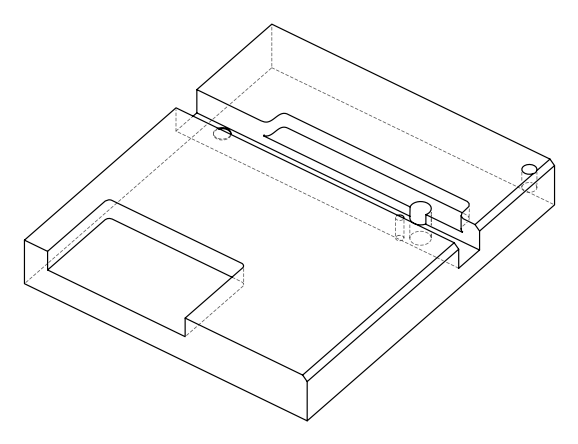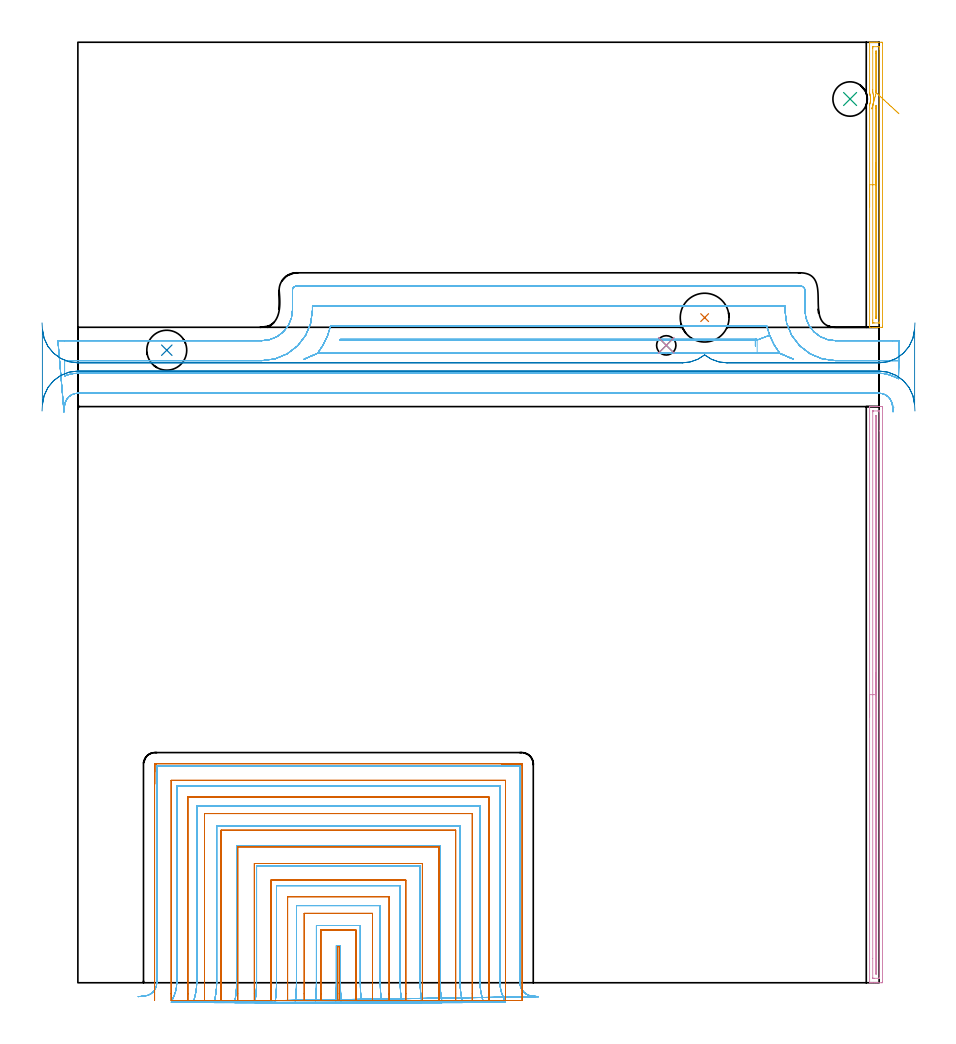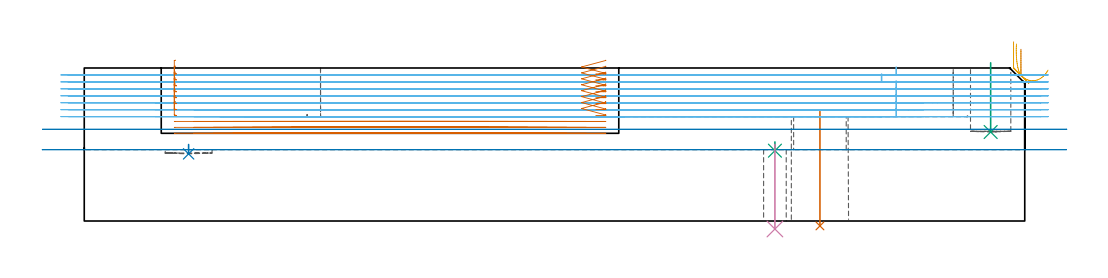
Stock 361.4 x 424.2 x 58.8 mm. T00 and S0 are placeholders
(PLAN: 10 operations, 8 tool changes, 131.2 min)
(1 INDEXABLE_INSERT_DRILL_THROUGH_HOLE_FROM_SOLID | STEP1HOLE_1 | NXT0302_015 | 0.18 min | 22322 mm3)
(2 INDEXABLE_INSERT_DRILL_BLIND_HOLE_FROM_SOLID | STEP1POCKET | NXT0302_007 | 0.02 min | 8328 mm3)
(3 INDEXABLE_INSERT_DRILL_BLIND_HOLE_FROM_SOLID_1 | STEP1POCKET_1 | NXT0302_002 | 0.11 min | 4597 mm3)
(4 AREA_MILL | FG_CHAMFER_SURFACE | UGT0205_001 | 6.38 min | 4432 mm3)
(5 AREA_MILL_1 | FG_CHAMFER_SURFACE_1 | UGT0205_001 | 3.32 min | 2225 mm3)
(6 MILL_OPEN_POCKET | POCKET_OPEN | NXT0201_011 | Follow Part, ap 3, ae 75% | 88.97 min | 682097 mm3)
(7 MILL_SLOT | SLOT_PARTIAL_RECTANGULAR | NXT0201_013 | Follow Part, ap 2.5, ae 75% | 28.53 min | 116870 mm3)
(8 MILL_RECTANGULAR_SLOT | SLOT_RECTANGULAR | UGT0201_004 | Follow Part, ap 8, ae 75% | 3.52 min | 159465 mm3)
(9 SPOT_DRILL | STEP1HOLE | NXT0321_9005460120000 | 0.03 min | 32 mm3)
(10 DRILL_THROUGH_HOLE_INTO_CENTER | STEP1HOLE | NXT0301_058 | 0.14 min | 1645 mm3)
(TOOL NXT0302_015 | Index. Insert Drill 22mm [880-D2200L25-03] | D22 PA176 FL66 Z2)
(TOOL NXT0302_007 | Index. Insert Drill 18mm [880-D1800L25-05] | D18 PA176 FL90 Z2)
(TOOL NXT0302_002 | Index. Insert Drill 15.5mm [880-D1550L20-05] | D15.5 PA176 FL78 Z2)
(TOOL UGT0205_001 | Chamfer Mill 20 x 3 x 45 deg. | D20 FL50 Z2)
(TOOL NXT0201_011 | ENDMILL 12mm [2P460-1200-NA 1630] | D12 FL38 Z6)
(TOOL NXT0201_013 | ENDMILL 10mm | D10 FL30 Z4)
(TOOL UGT0201_004 | End Mill 32 mm | D32 FL53 Z6)
(TOOL NXT0321_9005460120000 | NC Spot Drill, 142deg, 12mm, Carbide, Uncoated | D12 PA142 FL30 Z2)
(TOOL NXT0301_058 | Carbide Drill 8.7mm [860.1-0870-026A1-MM 2214] | D8.7 PA140 FL47 Z2)
(OP 1 INDEXABLE_INSERT_DRILL_THROUGH_HOLE_FROM_SOLID)
G17 G21 G94 G90
T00 M6
G54
G17 G0 G90 X282.7 Y300. S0 M3
G43 Z68.8 H1
G94 G81 G98 Z-1.884 F250. R42.1
G80
M5
M2
(OP 2 INDEXABLE_INSERT_DRILL_BLIND_HOLE_FROM_SOLID)
G17 G21 G94 G90
T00 M6
G54
G17 G0 G90 X40.1 Y285.3 S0 M3
G43 Z68.8 H1
G94 G81 G98 Z25.8 F250. R29.4
G80
M5
M2
(OP 3 INDEXABLE_INSERT_DRILL_BLIND_HOLE_FROM_SOLID_1)
G17 G21 G94 G90
T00 M6
G54
G17 G0 G90 X348.3 Y398.6 S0 M3
G43 Z68.8 H1
G94 G81 G98 Z34.2 F250. R60.8
G80
M5
M2
(OP 4 AREA_MILL)
G17 G21 G94 G90
T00 M6
G54
G17 G0 G90 X357.1 Y119.95 S1061 M3
G43 Z68.8 H0
G94 G1 Y119.988 Z67.928 F250.
Y120.102 Z67.063
Y120.291 Z66.212
Y120.553 Z65.38
Y120.887 Z64.574
Y121.29 Z63.8
Y121.758 Z63.064
Y122.29 Z62.372
Y122.879 Z61.729
Y123.522 Z61.139
Y124.214 Z60.608
Y124.95 Z60.14
Y125.724 Z59.737
Y126.53 Z59.403
Y127.362 Z59.141
Y128.213 Z58.952
Y129.078 Z58.838
Y129.95 Z58.8
Y259.746
X357.103 Y259.89 Z58.788
X357.159 Y259.898 Z58.732
X357.2 Y259.899 Z58.692
X357.3 Y259.9 Z58.599
X357.991 Z57.908
X358.529 Z57.37
X359.13 Z56.766
X359.43 Z56.466
X360. Z55.897
X360.3 Z55.597
X360.87 Z55.025
X361.455 Z54.44
X361.74 Z54.155
X362.325 Z53.571
X362.61 Y259.897 Z53.286
X362.893 Y259.89 Z53.003
X362.898 Y259.595 Z53.
X362.9 Y259.3
Y259.002
Y0.6
X362.898 Y0.305
X362.893 Y0.01 Z53.003
X362.61 Y0. Z53.286
X360.87 Z55.025
X360.3 Z55.597
X360. Z55.897
X359.43 Z56.466
X359.13 Z56.766
X358.529 Z57.37
X357.991 Z57.908
X357.39 Z58.509
X357.3 Z58.599
X357.2 Y0.001 Z58.692
X357.159 Y0.002 Z58.732
X357.102 Y0.01 Z58.788
X357.1 Y0.154 Z58.8
Y129.95
X358.514 Z57.386
X358.515 Y257.516 Z57.385
X358.516 Y257.831 Z57.384
X358.518 Y257.87 Z57.382
X358.52 Y257.883 Z57.38
X358.532 Y257.89 Z57.368
X358.631 Y257.895 Z57.269
X358.756 Y257.899 Z57.144
X360.87 Y257.9 Z55.03
X361.367 Y257.898 Z54.533
X361.459 Y257.893 Z54.441
X361.475 Y257.891 Z54.425
X361.479 Y257.86 Z54.421
X361.483 Y257.779 Z54.417
X361.485 Y257.516 Z54.415
X361.486 Y248.939 Z54.414
X361.485 Y2.384 Z54.415
X361.484 Y2.069 Z54.416
X361.482 Y2.03 Z54.418
X361.48 Y2.017 Z54.42
X361.468 Y2.01 Z54.432
X361.369 Y2.005 Z54.531
X361.244 Y2.001 Z54.656
X359.13 Y2. Z56.77
X358.633 Y2.002 Z57.267
X358.541 Y2.007 Z57.359
X358.525 Y2.009 Z57.375
X358.521 Y2.04 Z57.379
X358.517 Y2.121 Z57.383
X358.515 Y2.384 Z57.385
X358.514 Y10.949 Z57.386
Y129.95
X359.928 Z55.972
X359.929 Y255.732 Z55.971
Y255.804
X359.933 Y255.877 Z55.967
X359.936 Y255.891 Z55.964
X359.94 Y255.894 Z55.96
X359.959 Y255.897 Z55.941
X360. Y255.896 Z55.9
X360.053 Y255.89 Z55.847
X360.065 Y255.885 Z55.835
X360.068 Y255.853 Z55.832
X360.07 Y255.805 Z55.83
X360.071 Y255.732 Z55.829
X360.072 Y255.658 Z55.828
X360.071 Y4.168 Z55.829
Y4.096
X360.067 Y4.022 Z55.833
X360.065 Y4.009 Z55.835
X360.06 Y4.006 Z55.84
X360.041 Y4.003 Z55.859
X360. Y4.004 Z55.9
X359.947 Y4.01 Z55.953
X359.935 Y4.015 Z55.965
X359.932 Y4.047 Z55.968
X359.93 Y4.095 Z55.97
X359.929 Y4.168 Z55.971
X359.928 Y4.242 Z55.972
Y129.95
Y130.822 Z56.01
Y131.686 Z56.123
Y132.538 Z56.312
Y133.37 Z56.575
Y134.176 Z56.908
Y134.95 Z57.311
Y135.686 Z57.78
Y136.378 Z58.311
Y137.021 Z58.9
Y137.61 Z59.544
Y138.141 Z60.236
Y138.61 Z60.972
Y139.013 Z61.745
Y139.347 Z62.551
Y139.609 Z63.383
Y139.798 Z64.235
Y139.912 Z65.1
Y139.95 Z65.972
G0 Z68.8
M5
M2
(OP 5 AREA_MILL_1)
G17 G21 G94 G90
T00 M6
G54
G17 G0 G90 X357.101 Y349.948 S1061 M3
G43 Z68.8 H0
G94 G1 Y349.986 Z67.928 F250.
Y350.1 Z67.063
Y350.288 Z66.211
Y350.551 Z65.379
Y350.884 Z64.573
Y351.287 Z63.799
Y351.756 Z63.063
Y352.287 Z62.371
Y352.876 Z61.728
Y353.52 Z61.139
Y354.212 Z60.608
Y354.947 Z60.139
Y355.721 Z59.736
Y356.527 Z59.402
Y357.359 Z59.14
Y358.211 Z58.951
Y359.076 Z58.837
Y359.947 Z58.799
X357.102 Y395.939 Z58.798
X357.105 Y395.973 Z58.795
X357.109 Y396.006 Z58.79
X357.124 Y396.06 Z58.776
X357.202 Y396.35 Z58.695
X357.265 Y396.582 Z58.632
X357.333 Y396.832 Z58.564
X357.427 Y397.276 Z58.472
X357.433 Y397.326 Z58.464
X357.492 Y397.722 Z58.407
X357.53 Y398.167 Z58.368
X357.536 Y398.383 Z58.354
X357.548 Y398.612 Z58.348
X357.537 Y398.804 Z58.351
X357.535 Y398.864 Z58.356
X357.531 Y398.968 Z58.363
X357.526 Y399.057 Z58.366
X357.52 Y399.115 Z58.37
X357.487 Y399.502 Z58.407
X357.479 Y399.554 Z58.415
X357.452 Y399.746 Z58.445
X357.421 Y399.948 Z58.475
X357.385 Y400.124 Z58.513
X357.347 Y400.3 Z58.549
X357.327 Y400.392 Z58.568
X357.312 Y400.445 Z58.581
X357.2 Y400.876 Z58.7
X357.164 Y401.008 Z58.735
X357.14 Y401.083 Z58.759
X357.106 Y401.212 Z58.791
X357.1 Y401.336 Z58.8
Y424.059
X357.103 Y424.19 Z58.788
X357.19 Y424.198 Z58.702
X357.284 Y424.2 Z58.615
X357.941 Z57.959
X358.58 Z57.32
X359.13 Z56.766
X359.405 Z56.491
X360. Z55.897
X360.275 Z55.622
X360.87 Z55.024
X362.312 Z53.583
X362.61 Y424.197 Z53.286
X362.893 Y424.19 Z53.003
X362.898 Y423.908 Z53.
X362.9 Y423.613
Y296.186
X362.898 Y295.891
X362.893 Y295.61 Z53.003
X362.61 Y295.6 Z53.286
X360.87 Z55.024
X360.275 Z55.622
X360. Z55.897
X359.405 Z56.491
X359.13 Z56.766
X358.58 Z57.32
X357.284 Z58.615
X357.191 Z58.7
X357.16 Y295.602 Z58.732
X357.103 Y295.61 Z58.788
X357.1 Y295.741 Z58.8
X357.101 Y359.947 Z58.799
X358.515 Z57.385
X358.516 Y394.836 Z57.384
X358.517 Y395.098 Z57.383
X358.52 Y395.413 Z57.38
X358.523 Y395.569 Z57.377
X358.548 Y395.695 Z57.352
X358.715 Y396.415 Z57.185
X358.807 Y396.881 Z57.093
X358.831 Y397.033 Z57.069
X358.849 Y397.168 Z57.051
X358.915 Y397.772 Z56.985
X358.932 Y397.975 Z56.968
X358.957 Y398.663 Z56.943
X358.95 Y398.847 Z56.95
X358.907 Y399.554 Z56.993
X358.897 Y399.673 Z57.003
X358.882 Y399.808 Z57.018
X358.786 Y400.445 Z57.114
X358.693 Y400.892 Z57.207
X358.593 Y401.336 Z57.307
X358.521 Y401.653 Z57.379
X358.517 Y401.964 Z57.383
X358.515 Y402.227 Z57.385
X358.514 Y402.858 Z57.386
Y421.571
X358.516 Y421.831 Z57.384
X358.519 Y422.146 Z57.381
X358.521 Y422.182 Z57.379
X358.527 Y422.19 Z57.373
X358.554 Y422.193 Z57.346
X358.65 Y422.198 Z57.25
X358.77 Y422.2 Z57.13
X360.87 Z55.03
X361.382 Y422.198 Z54.518
X361.461 Y422.193 Z54.439
X361.474 Y422.191 Z54.426
X361.479 Y422.166 Z54.421
X361.482 Y422.095 Z54.418
X361.485 Y421.831 Z54.415
X361.486 Y421.201 Z54.414
Y420.94
Y298.229
X361.484 Y297.969 Z54.416
X361.481 Y297.654 Z54.419
X361.479 Y297.618 Z54.421
X361.473 Y297.61 Z54.427
X361.445 Y297.607 Z54.455
X361.35 Y297.602 Z54.55
X361.23 Y297.6 Z54.67
X359.13 Z56.77
X358.618 Y297.602 Z57.282
X358.539 Y297.607 Z57.361
X358.526 Y297.609 Z57.374
X358.521 Y297.634 Z57.379
X358.518 Y297.705 Z57.382
X358.515 Y297.969 Z57.385
X358.514 Y298.599 Z57.386
Y298.86
X358.515 Y359.947 Z57.385
X359.929 Z55.971
X359.93 Y394.279 Z55.97
X359.932 Y395.098 Z55.968
X359.934 Y395.166 Z55.966
X359.939 Y395.236 Z55.961
X360. Y395.512 Z55.9
X360.042 Y395.668 Z55.858
X360.064 Y395.75 Z55.836
X360.071 Y395.172 Z55.829
X360.072 Y300.569 Z55.828
X360.07 Y299.751 Z55.83
X360.068 Y299.681 Z55.832
X360.065 Y299.614 Z55.835
X360. Y299.608 Z55.9
X359.952 Z55.948
X359.939 Y299.609 Z55.961
X359.935 Y299.631 Z55.965
X359.931 Y299.678 Z55.969
X359.929 Y299.751 Z55.971
Y299.824
Y359.947
Y360.819 Z56.009
Y361.684 Z56.122
Y362.536 Z56.311
Y363.368 Z56.574
X359.93 Y364.174 Z56.907
Y364.947 Z57.31
Y365.683 Z57.779
Y366.375 Z58.31
Y367.019 Z58.899
Y367.608 Z59.543
Y368.139 Z60.235
Y368.608 Z60.97
Y369.011 Z61.744
Y369.344 Z62.55
Y369.607 Z63.382
Y369.796 Z64.234
Y369.91 Z65.099
Y369.948 Z65.97
G0 X370.341 Y391.962 Z57.97
G1 X369.939 Y392.333 Z57.29
X369.495 Y392.742 Z56.661
X369.013 Y393.187 Z56.086
X368.495 Y393.665 Z55.571
X367.947 Y394.171 Z55.119
X367.371 Y394.702 Z54.735
X366.773 Y395.253 Z54.419
X366.157 Y395.821 Z54.176
X365.528 Y396.401 Z54.007
X364.89 Y396.989 Z53.913
X364.249 Y397.581 Z53.895
X363.609 Y398.171 Z53.953
X362.976 Y398.755 Z54.087
X362.353 Y399.33 Z54.295
X361.746 Y399.889 Z54.577
X361.159 Y400.43 Z54.929
X360.598 Y400.949 Z55.35
X360.065 Y401.44 Z55.835
X360.063 Y401.441 Z55.837
X360.044 Y401.515 Z55.856
X360. Y401.694 Z55.9
X359.935 Y402.009 Z55.965
X359.931 Y402.154 Z55.969
X359.929 Y402.227 Z55.971
X359.928 Y419.231 Z55.972
X359.93 Y420.049 Z55.97
X359.932 Y420.119 Z55.968
X359.935 Y420.186 Z55.965
X360. Y420.192 Z55.9
X360.048 Z55.852
X360.061 Y420.191 Z55.839
X360.065 Y420.169 Z55.835
X360.069 Y420.122 Z55.831
X360.071 Y420.049 Z55.829
Y419.976
Y401.934
X360.07 Y401.641 Z55.83
X360.066 Y401.446 Z55.834
X360.065 Y401.44 Z55.835
X359.849 Y400.634 Z56.09
X359.64 Y399.853 Z56.417
X359.439 Y399.102 Z56.813
X359.248 Y398.387 Z57.275
X359.068 Y397.714 Z57.8
X358.9 Y397.087 Z58.383
X358.747 Y396.512 Z59.021
X358.608 Y395.993 Z59.709
X358.485 Y395.534 Z60.44
X358.379 Y395.139 Z61.21
X358.291 Y394.809 Z62.013
X358.221 Y394.549 Z62.843
X358.171 Y394.359 Z63.693
X358.139 Y394.241 Z64.557
X358.127 Y394.197 Z65.428
X358.135 Y394.226 Z66.3
X358.163 Y394.329 Z67.166
X358.209 Y394.504 Z68.019
G0 Z68.8
M5
M2
(OP 6 MILL_OPEN_POCKET)
G17 G21 G94 G90
T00 M6
G54
G17 G0 G90 X282.462 Y296.2 S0 M3
G43 Z68.8 H1
Z56.128
G94 G1 X279.462 F250.
X113.974 F500.
G2 X108.12 Y283.9 R31.8
G1 X102.089 Y281.294
X108.12 Y283.9
X316.58
X322.611 Y281.294
X316.58 Y283.9
G2 X310.726 Y296.2 R31.8
G1 X285.941
X282.941 F250.
G0 Z68.8
X370.4 Y280.6
Z56.128
G1 X367.4
X341.7 F500.
G2 X318.9 Y303.4 R22.8
G1 Y305.2
X105.8
Y303.4
G2 X83. Y280.6 R22.8
G1 X-6.
Y273.648
G2 X0. Y274.9 R15.
G1 X361.4
G2 X367.4 Y273.648 R15.
G1 X370.15 Y272.448 F250.
X370.4 Y289.6
X367.4
X341.7 F500.
G2 X327.9 Y303.4 R13.8
G1 Y312.4
G3 X326.1 Y314.2 R1.8
G1 X98.6
G3 X96.8 Y312.4 R1.8
G1 Y303.4
G2 X83. Y289.6 R13.8
G1 X-6.
X-9. F250.
X-6.27 Y257.514
X-5.97 Y260.499
G2 X0. Y265.9 R6. F500.
G1 X361.4
G2 X366.96 Y262.156 R6.
G1 X368.088 Y259.376 F250.
G0 Z68.8
X311.997 Y292.043
Z59.128
G1 Z56.128
X306.393 Y289.9
G2 X306.28 Y290.2 R37.8 F500.
G1 X118.42
G2 X118.307 Y289.9 R37.8
G1 X306.393
G2 X306.28 Y290.2 R37.8
G1 X305.6
Y287.2 F250.
G0 Z68.8
X282.462 Y296.2
Z53.457
G1 X279.462
X113.974 F500.
G2 X108.12 Y283.9 R31.8
G1 X102.089 Y281.294
X108.12 Y283.9
X316.58
X322.611 Y281.294
X316.58 Y283.9
G2 X310.726 Y296.2 R31.8
G1 X285.94
X282.94 F250.
G0 Z68.8
X370.4 Y280.6
Z53.457
G1 X367.4
X341.7 F500.
G2 X318.9 Y303.4 R22.8
G1 Y305.2
X105.8
Y303.4
G2 X83. Y280.6 R22.8
G1 X-6.
Y273.648
G2 X0. Y274.9 R15.
G1 X361.4
G2 X367.4 Y273.648 R15.
G1 X370.15 Y272.448 F250.
X370.4 Y289.6
X367.4
X341.7 F500.
G2 X327.9 Y303.4 R13.8
G1 Y312.4
G3 X326.1 Y314.2 R1.8
G1 X98.6
G3 X96.8 Y312.4 R1.8
G1 Y303.4
G2 X83. Y289.6 R13.8
G1 X-6.
X-9. F250.
X-6.27 Y257.514
X-5.97 Y260.499
G2 X0. Y265.9 R6. F500.
G1 X361.4
G2 X367.352 Y260.66 R6.
G1 X367.731 Y257.684 F250.
G0 Z68.8
X306.393 Y283.9
Z56.457
G1 Z53.457
Y289.9
G2 X306.28 Y290.2 R37.8 F500.
G1 X118.42
G2 X118.307 Y289.9 R37.8
G1 X306.393
G2 X306.28 Y290.2 R37.8
G1 X305.6
Y287.2 F250.
G0 Z68.8
X282.462 Y296.2
Z50.786
G1 X279.462
X113.974 F500.
G2 X108.12 Y283.9 R31.8
G1 X102.089 Y281.294
X108.12 Y283.9
X316.58
X322.611 Y281.294
X316.58 Y283.9
G2 X310.726 Y296.2 R31.8
G1 X285.94
X282.94 F250.
G0 Z68.8
X370.4 Y280.6
Z50.786
G1 X367.4
X341.7 F500.
G2 X318.9 Y303.4 R22.8
G1 Y305.2
X105.8
Y303.4
G2 X83. Y280.6 R22.8
G1 X-6.
Y273.648
G2 X0. Y274.9 R15.
G1 X361.4
G2 X367.4 Y273.648 R15.
G1 X370.15 Y272.448 F250.
X370.4 Y289.6
X367.4
X341.7 F500.
G2 X327.9 Y303.4 R13.8
G1 Y312.4
G3 X326.1 Y314.2 R1.8
G1 X98.6
G3 X96.8 Y312.4 R1.8
G1 Y303.4
G2 X83. Y289.6 R13.8
G1 X-6.
X-9. F250.
X-6.27 Y257.514
X-5.97 Y260.499
G2 X0. Y265.9 R6. F500.
G1 X361.4
G2 X367.37 Y260.499 R6.
G1 X367.67 Y257.514 F250.
G0 Z68.8
X311.997 Y292.043
Z53.786
G1 Z50.786
X306.393 Y289.9
G2 X306.28 Y290.2 R37.8 F500.
G1 X118.42
G2 X118.307 Y289.9 R37.8
G1 X306.393
G2 X306.28 Y290.2 R37.8
G1 X305.6
Y287.2 F250.
G0 Z68.8
X282.463 Y296.2
Z48.114
G1 X279.463
X113.974 F500.
G2 X108.12 Y283.9 R31.8
G1 X102.089 Y281.294
X108.12 Y283.9
X316.58
X322.611 Y281.294
X316.58 Y283.9
G2 X310.726 Y296.2 R31.8
G1 X285.941
X282.941 F250.
G0 Z68.8
X370.4 Y280.6
Z48.114
G1 X367.4
X341.7 F500.
G2 X318.9 Y303.4 R22.8
G1 Y305.2
X105.8
Y303.4
G2 X83. Y280.6 R22.8
G1 X-6.
Y273.648
G2 X0. Y274.9 R15.
G1 X361.4
G2 X367.4 Y273.648 R15.
G1 X370.15 Y272.448 F250.
X370.4 Y289.6
X367.4
X341.7 F500.
G2 X327.9 Y303.4 R13.8
G1 Y312.4
G3 X326.1 Y314.2 R1.8
G1 X98.6
G3 X96.8 Y312.4 R1.8
G1 Y303.4
G2 X83. Y289.6 R13.8
G1 X-6.
X-9. F250.
X-6.27 Y257.514
X-5.97 Y260.499
G2 X0. Y265.9 R6. F500.
G1 X361.4
G2 X367.37 Y260.499 R6.
G1 X367.67 Y257.514 F250.
G0 Z68.8
X311.997 Y292.043
Z51.114
G1 Z48.114
X306.393 Y289.9
G2 X306.28 Y290.2 R37.8 F500.
G1 X118.42
G2 X118.307 Y289.9 R37.8
G1 X306.393
G2 X306.28 Y290.2 R37.8
G1 X305.6
Y287.2 F250.
G0 Z68.8
X282.463 Y296.2
Z45.443
G1 X279.463
X113.974 F500.
G2 X108.12 Y283.9 R31.8
G1 X102.089 Y281.294
X108.12 Y283.9
X316.58
X322.611 Y281.294
X316.58 Y283.9
G2 X310.726 Y296.2 R31.8
G1 X285.941
X282.941 F250.
G0 Z68.8
X370.4 Y280.6
Z45.443
G1 X367.4
X341.7 F500.
G2 X318.9 Y303.4 R22.8
G1 Y305.2
X105.8
Y303.4
G2 X83. Y280.6 R22.8
G1 X-6.
Y273.648
G2 X0. Y274.9 R15.
G1 X361.4
G2 X367.4 Y273.648 R15.
G1 X370.15 Y272.448 F250.
X370.4 Y289.6
X367.4
X341.7 F500.
G2 X327.9 Y303.4 R13.8
G1 Y312.4
G3 X326.1 Y314.2 R1.8
G1 X98.6
G3 X96.8 Y312.4 R1.8
G1 Y303.4
G2 X83. Y289.6 R13.8
G1 X-6.
X-9. F250.
X-6.27 Y257.514
X-5.97 Y260.499
G2 X0. Y265.9 R6. F500.
G1 X361.4
G2 X367.37 Y260.499 R6.
G1 X367.67 Y257.514 F250.
G0 Z68.8
X311.997 Y292.043
Z48.443
G1 Z45.443
X306.393 Y289.9
G2 X306.28 Y290.2 R37.8 F500.
G1 X118.42
G2 X118.307 Y289.9 R37.8
G1 X306.393
G2 X306.28 Y290.2 R37.8
G1 X305.6
Y287.2 F250.
G0 Z68.8
X282.462 Y296.2
Z42.771
G1 X279.462
X113.974 F500.
G2 X108.12 Y283.9 R31.8
G1 X102.089 Y281.294
X108.12 Y283.9
X316.58
X322.611 Y281.294
X316.58 Y283.9
G2 X310.726 Y296.2 R31.8
G1 X285.941
X282.941 F250.
G0 Z68.8
X370.4 Y280.6
Z42.771
G1 X367.4
X341.7 F500.
G2 X318.9 Y303.4 R22.8
G1 Y305.2
X105.8
Y303.4
G2 X83. Y280.6 R22.8
G1 X-6.
Y273.648
G2 X0. Y274.9 R15.
G1 X361.4
G2 X367.4 Y273.648 R15.
G1 X370.15 Y272.448 F250.
X370.4 Y289.6
X367.4
X341.7 F500.
G2 X327.9 Y303.4 R13.8
G1 Y312.4
G3 X326.1 Y314.2 R1.8
G1 X98.6
G3 X96.8 Y312.4 R1.8
G1 Y303.4
G2 X83. Y289.6 R13.8
G1 X-6.
X-9. F250.
X-6.27 Y257.514
X-5.97 Y260.499
G2 X0. Y265.9 R6. F500.
G1 X361.4
G2 X367.37 Y260.499 R6.
G1 X367.67 Y257.514 F250.
G0 Z68.8
X311.997 Y292.043
Z45.771
G1 Z42.771
X306.393 Y289.9
G2 X306.28 Y290.2 R37.8 F500.
G1 X118.42
G2 X118.307 Y289.9 R37.8
G1 X306.393
G2 X306.28 Y290.2 R37.8
G1 X305.6
Y287.2 F250.
G0 Z68.8
X282.462 Y296.2
Z40.1
G1 X279.462
X113.974 F500.
G2 X108.12 Y283.9 R31.8
G1 X102.089 Y281.294
X108.12 Y283.9
X316.58
X322.611 Y281.294
X316.58 Y283.9
G2 X310.726 Y296.2 R31.8
G1 X285.941
X282.941 F250.
G0 Z68.8
X370.4 Y280.6
Z40.1
G1 X367.4
X341.7 F500.
G2 X318.9 Y303.4 R22.8
G1 Y305.2
X105.8
Y303.4
G2 X83. Y280.6 R22.8
G1 X-6.
Y273.648
G2 X0. Y274.9 R15.
G1 X361.4
G2 X367.4 Y273.648 R15.
G1 X370.15 Y272.448 F250.
X370.4 Y289.6
X367.4
X341.7 F500.
G2 X327.9 Y303.4 R13.8
G1 Y312.4
G3 X326.1 Y314.2 R1.8
G1 X98.6
G3 X96.8 Y312.4 R1.8
G1 Y303.4
G2 X83. Y289.6 R13.8
G1 X-6.
X-9. F250.
X-6.27 Y257.514
X-5.97 Y260.499
G2 X0. Y265.9 R6. F500.
G1 X361.4
G2 X367.37 Y260.499 R6.
G1 X367.67 Y257.514 F250.
G0 Z68.8
X311.997 Y292.043
Z43.1
G1 Z40.1
X306.393 Y289.9
G2 X306.28 Y290.2 R37.8 F500.
G1 X118.42
G2 X118.307 Y289.9 R37.8
G1 X306.393
G2 X306.28 Y290.2 R37.8
G1 X305.6
Y287.2 F250.
G0 Z68.8
X118.814 Y-8.993
Z56.128
G1 X118.607 Y-6.
G2 X118.4 Y0. R87. F500.
G1 Y16.8
X116.6
Y0.
G2 X116.393 Y-6. R87.
G1 X116.186 Y-8.993 F250.
X127.862 Y-8.991
X127.631 Y-6.
G2 X127.4 Y0. R78. F500.
G1 Y25.8
X107.6
Y0.
G2 X107.369 Y-6. R78.
G1 X107.138 Y-8.991 F250.
X136.922 Y-8.989
X136.661 Y-6.
G2 X136.4 Y0. R69. F500.
G1 Y34.8
X98.6
Y0.
G2 X98.339 Y-6. R69.
G1 X98.078 Y-8.989 F250.
X146.001 Y-8.985
X145.701 Y-6.
G2 X145.4 Y0. R60. F500.
G1 Y43.8
X89.6
Y0.
G2 X89.299 Y-6. R60.
G1 X88.999 Y-8.985 F250.
X155.107 Y-8.979
X154.754 Y-6.
G2 X154.4 Y0. R51. F500.
G1 Y52.8
X80.6
Y0.
G2 X80.246 Y-6. R51.
G1 X79.893 Y-8.979 F250.
X164.259 Y-8.969
X163.831 Y-6.
G2 X163.4 Y0. R42. F500.
G1 Y61.8
X71.6
Y0.
G2 X71.169 Y-6. R42.
G1 X70.741 Y-8.969 F250.
X173.495 Y-8.95
X172.95 Y-6.
G2 X172.4 Y0. R33. F500.
G1 Y70.8
X62.6
Y0.
G2 X62.05 Y-6. R33.
G1 X61.505 Y-8.95 F250.
X182.912 Y-8.905
X182.162 Y-6.
G2 X181.4 Y0. R24. F500.
G1 Y79.8
X53.6
Y0.
G2 X52.838 Y-6. R24.
G1 X52.088 Y-8.905 F250.
X192.852 Y-8.75
X191.652 Y-6.
G2 X190.4 Y0. R15. F500.
G1 Y88.8
X44.6
Y0.
G2 X43.348 Y-6. R15.
G1 X42.148 Y-8.75 F250.
X207.786 Y-6.27
X204.801 Y-5.97
G2 X199.4 Y0. R6. F500.
G1 Y97.8
X35.6
Y0.
G2 X30.199 Y-5.97 R6.
G1 X27.214 Y-6.27 F250.
G0 X118.814 Y-8.993 Z53.457
G1 X118.607 Y-6.
G2 X118.4 Y0. R87. F500.
G1 Y16.8
X116.6
Y0.
G2 X116.393 Y-6. R87.
G1 X116.186 Y-8.993 F250.
X127.862 Y-8.991
X127.631 Y-6.
G2 X127.4 Y0. R78. F500.
G1 Y25.8
X107.6
Y0.
G2 X107.369 Y-6. R78.
G1 X107.138 Y-8.991 F250.
X136.922 Y-8.989
X136.661 Y-6.
G2 X136.4 Y0. R69. F500.
G1 Y34.8
X98.6
Y0.
G2 X98.339 Y-6. R69.
G1 X98.078 Y-8.989 F250.
X146.001 Y-8.985
X145.701 Y-6.
G2 X145.4 Y0. R60. F500.
G1 Y43.8
X89.6
Y0.
G2 X89.299 Y-6. R60.
G1 X88.999 Y-8.985 F250.
X155.107 Y-8.979
X154.754 Y-6.
G2 X154.4 Y0. R51. F500.
G1 Y52.8
X80.6
Y0.
G2 X80.246 Y-6. R51.
G1 X79.893 Y-8.979 F250.
X164.259 Y-8.969
X163.831 Y-6.
G2 X163.4 Y0. R42. F500.
G1 Y61.8
X71.6
Y0.
G2 X71.169 Y-6. R42.
G1 X70.741 Y-8.969 F250.
X173.495 Y-8.95
X172.95 Y-6.
G2 X172.4 Y0. R33. F500.
G1 Y70.8
X62.6
Y0.
G2 X62.05 Y-6. R33.
G1 X61.505 Y-8.95 F250.
X182.912 Y-8.905
X182.162 Y-6.
G2 X181.4 Y0. R24. F500.
G1 Y79.8
X53.6
Y0.
G2 X52.838 Y-6. R24.
G1 X52.088 Y-8.905 F250.
X192.852 Y-8.75
X191.652 Y-6.
G2 X190.4 Y0. R15. F500.
G1 Y88.8
X44.6
Y0.
G2 X43.348 Y-6. R15.
G1 X42.148 Y-8.75 F250.
X207.786 Y-6.27
X204.801 Y-5.97
G2 X199.4 Y0. R6. F500.
G1 Y97.8
X35.6
Y0.
G2 X30.199 Y-5.97 R6.
G1 X27.214 Y-6.27 F250.
G0 X118.814 Y-8.993 Z50.786
G1 X118.607 Y-6.
G2 X118.4 Y0. R87. F500.
G1 Y16.8
X116.6
Y0.
G2 X116.393 Y-6. R87.
G1 X116.186 Y-8.993 F250.
X127.862 Y-8.991
X127.631 Y-6.
G2 X127.4 Y0. R78. F500.
G1 Y25.8
X107.6
Y0.
G2 X107.369 Y-6. R78.
G1 X107.138 Y-8.991 F250.
X136.922 Y-8.989
X136.661 Y-6.
G2 X136.4 Y0. R69. F500.
G1 Y34.8
X98.6
Y0.
G2 X98.339 Y-6. R69.
G1 X98.078 Y-8.989 F250.
X146.001 Y-8.985
X145.701 Y-6.
G2 X145.4 Y0. R60. F500.
G1 Y43.8
X89.6
Y0.
G2 X89.299 Y-6. R60.
G1 X88.999 Y-8.985 F250.
X155.107 Y-8.979
X154.754 Y-6.
G2 X154.4 Y0. R51. F500.
G1 Y52.8
X80.6
Y0.
G2 X80.246 Y-6. R51.
G1 X79.893 Y-8.979 F250.
X164.259 Y-8.969
X163.831 Y-6.
G2 X163.4 Y0. R42. F500.
G1 Y61.8
X71.6
Y0.
G2 X71.169 Y-6. R42.
G1 X70.741 Y-8.969 F250.
X173.495 Y-8.95
X172.95 Y-6.
G2 X172.4 Y0. R33. F500.
G1 Y70.8
X62.6
Y0.
G2 X62.05 Y-6. R33.
G1 X61.505 Y-8.95 F250.
X182.912 Y-8.905
X182.162 Y-6.
G2 X181.4 Y0. R24. F500.
G1 Y79.8
X53.6
Y0.
G2 X52.838 Y-6. R24.
G1 X52.088 Y-8.905 F250.
X192.852 Y-8.75
X191.652 Y-6.
G2 X190.4 Y0. R15. F500.
G1 Y88.8
X44.6
Y0.
G2 X43.348 Y-6. R15.
G1 X42.148 Y-8.75 F250.
X207.786 Y-6.27
X204.801 Y-5.97
G2 X199.4 Y0. R6. F500.
G1 Y97.8
X35.6
Y0.
G2 X30.199 Y-5.97 R6.
G1 X27.214 Y-6.27 F250.
G0 X118.814 Y-8.993 Z48.114
G1 X118.607 Y-6.
G2 X118.4 Y0. R87. F500.
G1 Y16.8
X116.6
Y0.
G2 X116.393 Y-6. R87.
G1 X116.186 Y-8.993 F250.
X127.862 Y-8.991
X127.631 Y-6.
G2 X127.4 Y0. R78. F500.
G1 Y25.8
X107.6
Y0.
G2 X107.369 Y-6. R78.
G1 X107.138 Y-8.991 F250.
X136.922 Y-8.989
X136.661 Y-6.
G2 X136.4 Y0. R69. F500.
G1 Y34.8
X98.6
Y0.
G2 X98.339 Y-6. R69.
G1 X98.078 Y-8.989 F250.
X146.001 Y-8.985
X145.701 Y-6.
G2 X145.4 Y0. R60. F500.
G1 Y43.8
X89.6
Y0.
G2 X89.299 Y-6. R60.
G1 X88.999 Y-8.985 F250.
X155.107 Y-8.979
X154.754 Y-6.
G2 X154.4 Y0. R51. F500.
G1 Y52.8
X80.6
Y0.
G2 X80.246 Y-6. R51.
G1 X79.893 Y-8.979 F250.
X164.259 Y-8.969
X163.831 Y-6.
G2 X163.4 Y0. R42. F500.
G1 Y61.8
X71.6
Y0.
G2 X71.169 Y-6. R42.
G1 X70.741 Y-8.969 F250.
X173.495 Y-8.95
X172.95 Y-6.
G2 X172.4 Y0. R33. F500.
G1 Y70.8
X62.6
Y0.
G2 X62.05 Y-6. R33.
G1 X61.505 Y-8.95 F250.
X182.912 Y-8.905
X182.162 Y-6.
G2 X181.4 Y0. R24. F500.
G1 Y79.8
X53.6
Y0.
G2 X52.838 Y-6. R24.
G1 X52.088 Y-8.905 F250.
X192.852 Y-8.75
X191.652 Y-6.
G2 X190.4 Y0. R15. F500.
G1 Y88.8
X44.6
Y0.
G2 X43.348 Y-6. R15.
G1 X42.148 Y-8.75 F250.
X207.786 Y-6.27
X204.801 Y-5.97
G2 X199.4 Y0. R6. F500.
G1 Y97.8
X35.6
Y0.
G2 X30.199 Y-5.97 R6.
G1 X27.214 Y-6.27 F250.
G0 X118.814 Y-8.993 Z45.443
G1 X118.607 Y-6.
G2 X118.4 Y0. R87. F500.
G1 Y16.8
X116.6
Y0.
G2 X116.393 Y-6. R87.
G1 X116.186 Y-8.993 F250.
X127.862 Y-8.991
X127.631 Y-6.
G2 X127.4 Y0. R78. F500.
G1 Y25.8
X107.6
Y0.
G2 X107.369 Y-6. R78.
G1 X107.138 Y-8.991 F250.
X136.922 Y-8.989
X136.661 Y-6.
G2 X136.4 Y0. R69. F500.
G1 Y34.8
X98.6
Y0.
G2 X98.339 Y-6. R69.
G1 X98.078 Y-8.989 F250.
X146.001 Y-8.985
X145.701 Y-6.
G2 X145.4 Y0. R60. F500.
G1 Y43.8
X89.6
Y0.
G2 X89.299 Y-6. R60.
G1 X88.999 Y-8.985 F250.
X155.107 Y-8.979
X154.754 Y-6.
G2 X154.4 Y0. R51. F500.
G1 Y52.8
X80.6
Y0.
G2 X80.246 Y-6. R51.
G1 X79.893 Y-8.979 F250.
X164.259 Y-8.969
X163.831 Y-6.
G2 X163.4 Y0. R42. F500.
G1 Y61.8
X71.6
Y0.
G2 X71.169 Y-6. R42.
G1 X70.741 Y-8.969 F250.
X173.495 Y-8.95
X172.95 Y-6.
G2 X172.4 Y0. R33. F500.
G1 Y70.8
X62.6
Y0.
G2 X62.05 Y-6. R33.
G1 X61.505 Y-8.95 F250.
X182.912 Y-8.905
X182.162 Y-6.
G2 X181.4 Y0. R24. F500.
G1 Y79.8
X53.6
Y0.
G2 X52.838 Y-6. R24.
G1 X52.088 Y-8.905 F250.
X192.852 Y-8.75
X191.652 Y-6.
G2 X190.4 Y0. R15. F500.
G1 Y88.8
X44.6
Y0.
G2 X43.348 Y-6. R15.
G1 X42.148 Y-8.75 F250.
X207.786 Y-6.27
X204.801 Y-5.97
G2 X199.4 Y0. R6. F500.
G1 Y97.8
X35.6
Y0.
G2 X30.199 Y-5.97 R6.
G1 X27.214 Y-6.27 F250.
G0 X118.814 Y-8.993 Z42.771
G1 X118.607 Y-6.
G2 X118.4 Y0. R87. F500.
G1 Y16.8
X116.6
Y0.
G2 X116.393 Y-6. R87.
G1 X116.186 Y-8.993 F250.
X127.862 Y-8.991
X127.631 Y-6.
G2 X127.4 Y0. R78. F500.
G1 Y25.8
X107.6
Y0.
G2 X107.369 Y-6. R78.
G1 X107.138 Y-8.991 F250.
X136.922 Y-8.989
X136.661 Y-6.
G2 X136.4 Y0. R69. F500.
G1 Y34.8
X98.6
Y0.
G2 X98.339 Y-6. R69.
G1 X98.078 Y-8.989 F250.
X146.001 Y-8.985
X145.701 Y-6.
G2 X145.4 Y0. R60. F500.
G1 Y43.8
X89.6
Y0.
G2 X89.299 Y-6. R60.
G1 X88.999 Y-8.985 F250.
X155.107 Y-8.979
X154.754 Y-6.
G2 X154.4 Y0. R51. F500.
G1 Y52.8
X80.6
Y0.
G2 X80.246 Y-6. R51.
G1 X79.893 Y-8.979 F250.
X164.259 Y-8.969
X163.831 Y-6.
G2 X163.4 Y0. R42. F500.
G1 Y61.8
X71.6
Y0.
G2 X71.169 Y-6. R42.
G1 X70.741 Y-8.969 F250.
X173.495 Y-8.95
X172.95 Y-6.
G2 X172.4 Y0. R33. F500.
G1 Y70.8
X62.6
Y0.
G2 X62.05 Y-6. R33.
G1 X61.505 Y-8.95 F250.
X182.912 Y-8.905
X182.162 Y-6.
G2 X181.4 Y0. R24. F500.
G1 Y79.8
X53.6
Y0.
G2 X52.838 Y-6. R24.
G1 X52.088 Y-8.905 F250.
X192.852 Y-8.75
X191.652 Y-6.
G2 X190.4 Y0. R15. F500.
G1 Y88.8
X44.6
Y0.
G2 X43.348 Y-6. R15.
G1 X42.148 Y-8.75 F250.
X207.786 Y-6.27
X204.801 Y-5.97
G2 X199.4 Y0. R6. F500.
G1 Y97.8
X35.6
Y0.
G2 X30.199 Y-5.97 R6.
G1 X27.214 Y-6.27 F250.
G0 X118.814 Y-8.993 Z40.1
G1 X118.607 Y-6.
G2 X118.4 Y0. R87. F500.
G1 Y16.8
X116.6
Y0.
G2 X116.393 Y-6. R87.
G1 X116.186 Y-8.993 F250.
X127.862 Y-8.991
X127.631 Y-6.
G2 X127.4 Y0. R78. F500.
G1 Y25.8
X107.6
Y0.
G2 X107.369 Y-6. R78.
G1 X107.138 Y-8.991 F250.
X136.922 Y-8.989
X136.661 Y-6.
G2 X136.4 Y0. R69. F500.
G1 Y34.8
X98.6
Y0.
G2 X98.339 Y-6. R69.
G1 X98.078 Y-8.989 F250.
X146.001 Y-8.985
X145.701 Y-6.
G2 X145.4 Y0. R60. F500.
G1 Y43.8
X89.6
Y0.
G2 X89.299 Y-6. R60.
G1 X88.999 Y-8.985 F250.
X155.107 Y-8.979
X154.754 Y-6.
G2 X154.4 Y0. R51. F500.
G1 Y52.8
X80.6
Y0.
G2 X80.246 Y-6. R51.
G1 X79.893 Y-8.979 F250.
X164.259 Y-8.969
X163.831 Y-6.
G2 X163.4 Y0. R42. F500.
G1 Y61.8
X71.6
Y0.
G2 X71.169 Y-6. R42.
G1 X70.741 Y-8.969 F250.
X173.495 Y-8.95
X172.95 Y-6.
G2 X172.4 Y0. R33. F500.
G1 Y70.8
X62.6
Y0.
G2 X62.05 Y-6. R33.
G1 X61.505 Y-8.95 F250.
X182.912 Y-8.905
X182.162 Y-6.
G2 X181.4 Y0. R24. F500.
G1 Y79.8
X53.6
Y0.
G2 X52.838 Y-6. R24.
G1 X52.088 Y-8.905 F250.
X192.852 Y-8.75
X191.652 Y-6.
G2 X190.4 Y0. R15. F500.
G1 Y88.8
X44.6
Y0.
G2 X43.348 Y-6. R15.
G1 X42.148 Y-8.75 F250.
X207.786 Y-6.27
X204.801 Y-5.97
G2 X199.4 Y0. R6. F500.
G1 Y97.8
X35.6
Y0.
G2 X30.199 Y-5.97 R6.
G1 X27.214 Y-6.27 F250.
G0 Z68.8
M5
M2
(OP 7 MILL_SLOT)
G17 G21 G94 G90
T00 M6
G54
G17 G0 G90 X200.4 Y98.312 S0 M3
G43 Z68.8 H0
Z61.8
G94 G1 Y98.664 Z61.705 F250.
X200.348 Y98.748 Z61.679
X200.264 Y98.8 Z61.652
X191.114 Z59.201
X200.264 Z56.749
X200.348 Y98.748 Z56.723
X200.4 Y98.664 Z56.696
Y98.6 Z56.679
Y98. Z56.518
Y98.6
G3 X200.2 Y98.8 R0.2
G1 X199.574
X196.574
G0 X200.4 Y98.312 Z59.518
G1 Y98.664 Z59.424
X200.348 Y98.748 Z59.397
X200.264 Y98.8 Z59.371
X191.114 Z56.919
X200.264 Z54.467
X200.348 Y98.748 Z54.441
X200.4 Y98.664 Z54.414
Y98.6 Z54.397
Y98. Z54.236
Y98.6
G3 X200.2 Y98.8 R0.2
G1 X199.574
X196.574
G0 X200.4 Y98.312 Z57.236
G1 Y98.664 Z57.142
X200.348 Y98.748 Z57.115
X200.264 Y98.8 Z57.089
X191.114 Z54.637
X200.264 Z52.185
X200.348 Y98.748 Z52.159
X200.4 Y98.664 Z52.132
Y98.6 Z52.115
Y98. Z51.954
Y98.6
G3 X200.2 Y98.8 R0.2
G1 X199.574
X196.574
G0 X200.4 Y98.312 Z54.954
G1 Y98.664 Z54.86
X200.348 Y98.748 Z54.834
X200.264 Y98.8 Z54.807
X191.114 Z52.355
X200.264 Z49.904
X200.348 Y98.748 Z49.877
X200.4 Y98.664 Z49.851
Y98.6 Z49.833
Y98. Z49.673
Y98.6
G3 X200.2 Y98.8 R0.2
G1 X199.574
X196.574
G0 X200.4 Y98.312 Z52.673
G1 Y98.664 Z52.578
X200.348 Y98.748 Z52.552
X200.264 Y98.8 Z52.525
X191.114 Z50.073
X200.264 Z47.622
X200.348 Y98.748 Z47.595
X200.4 Y98.664 Z47.569
Y98.6 Z47.552
Y98. Z47.391
Y98.6
G3 X200.2 Y98.8 R0.2
G1 X199.574
X196.574
G0 X200.4 Y98.312 Z50.391
G1 Y98.664 Z50.296
X200.348 Y98.748 Z50.27
X200.264 Y98.8 Z50.243
X191.114 Z47.792
X200.264 Z45.34
X200.348 Y98.748 Z45.313
X200.4 Y98.664 Z45.287
Y98.6 Z45.27
Y98. Z45.109
Y98.6
G3 X200.2 Y98.8 R0.2
G1 X199.574
X196.574
G0 X200.4 Y98.312 Z48.109
G1 Y98.664 Z48.015
X200.348 Y98.748 Z47.988
X200.264 Y98.8 Z47.962
X191.114 Z45.51
X200.264 Z43.058
X200.348 Y98.748 Z43.032
X200.4 Y98.664 Z43.005
Y98.6 Z42.988
Y98. Z42.827
Y98.6
G3 X200.2 Y98.8 R0.2
G1 X199.574
X196.574
G0 X200.4 Y98.312 Z45.827
G1 Y98.664 Z45.733
X200.348 Y98.748 Z45.706
X200.264 Y98.8 Z45.68
X191.114 Z43.228
X200.264 Z40.776
X200.348 Y98.748 Z40.75
X200.4 Y98.664 Z40.723
Y98.6 Z40.706
Y98. Z40.545
Y98.6
G3 X200.2 Y98.8 R0.2
G1 X199.574
X196.574
G0 Z68.8
X35.105
Z61.8
G1 X34.8 Z61.718
X34.736 Z61.701
X34.652 Y98.748 Z61.674
X34.6 Y98.664 Z61.648
Y98.6 Z61.631
Y89.531 Z59.201
Y98.6 Z56.771
Y98.664 Z56.754
X34.652 Y98.748 Z56.727
X34.736 Y98.8 Z56.701
X34.8 Z56.683
X35.417 Z56.518
X34.8
G3 X34.6 Y98.6 R0.2
G1 Y97.987
Y94.987
G0 X35.105 Y98.8 Z59.518
G1 X34.8 Z59.436
X34.736 Z59.419
X34.652 Y98.748 Z59.393
X34.6 Y98.664 Z59.366
Y98.6 Z59.349
Y89.531 Z56.919
Y98.6 Z54.489
Y98.664 Z54.472
X34.652 Y98.748 Z54.445
X34.736 Y98.8 Z54.419
X34.8 Z54.402
X35.417 Z54.236
X34.8
G3 X34.6 Y98.6 R0.2
G1 Y97.987
Y94.987
G0 X35.105 Y98.8 Z57.236
G1 X34.8 Z57.154
X34.736 Z57.137
X34.652 Y98.748 Z57.111
X34.6 Y98.664 Z57.084
Y98.6 Z57.067
Y89.531 Z54.637
Y98.6 Z52.207
Y98.664 Z52.19
X34.652 Y98.748 Z52.163
X34.736 Y98.8 Z52.137
X34.8 Z52.12
X35.417 Z51.954
X34.8
G3 X34.6 Y98.6 R0.2
G1 Y97.987
Y94.987
G0 X35.105 Y98.8 Z54.954
G1 X34.8 Z54.873
X34.736 Z54.856
X34.652 Y98.748 Z54.829
X34.6 Y98.664 Z54.802
Y98.6 Z54.785
Y89.531 Z52.355
Y98.6 Z49.925
Y98.664 Z49.908
X34.652 Y98.748 Z49.882
X34.736 Y98.8 Z49.855
X34.8 Z49.838
X35.417 Z49.673
X34.8
G3 X34.6 Y98.6 R0.2
G1 Y97.987
Y94.987
G0 X35.105 Y98.8 Z52.673
G1 X34.8 Z52.591
X34.736 Z52.574
X34.652 Y98.748 Z52.547
X34.6 Y98.664 Z52.521
Y98.6 Z52.504
Y89.531 Z50.073
Y98.6 Z47.643
Y98.664 Z47.626
X34.652 Y98.748 Z47.6
X34.736 Y98.8 Z47.573
X34.8 Z47.556
X35.417 Z47.391
X34.8
G3 X34.6 Y98.6 R0.2
G1 Y97.987
Y94.987
G0 X35.105 Y98.8 Z50.391
G1 X34.8 Z50.309
X34.736 Z50.292
X34.652 Y98.748 Z50.265
X34.6 Y98.664 Z50.239
Y98.6 Z50.222
Y89.531 Z47.792
Y98.6 Z45.362
Y98.664 Z45.345
X34.652 Y98.748 Z45.318
X34.736 Y98.8 Z45.291
X34.8 Z45.274
X35.417 Z45.109
X34.8
G3 X34.6 Y98.6 R0.2
G1 Y97.987
Y94.987
G0 X35.105 Y98.8 Z48.109
G1 X34.8 Z48.027
X34.736 Z48.01
X34.652 Y98.748 Z47.984
X34.6 Y98.664 Z47.957
Y98.6 Z47.94
Y89.531 Z45.51
Y98.6 Z43.08
Y98.664 Z43.063
X34.652 Y98.748 Z43.036
X34.736 Y98.8 Z43.01
X34.8 Z42.993
X35.417 Z42.827
X34.8
G3 X34.6 Y98.6 R0.2
G1 Y97.987
Y94.987
G0 X35.105 Y98.8 Z45.827
G1 X34.8 Z45.745
X34.736 Z45.728
X34.652 Y98.748 Z45.702
X34.6 Y98.664 Z45.675
Y98.6 Z45.658
Y89.531 Z43.228
Y98.6 Z40.798
Y98.664 Z40.781
X34.652 Y98.748 Z40.754
X34.736 Y98.8 Z40.728
X34.8 Z40.711
X35.417 Z40.545
X34.8
G3 X34.6 Y98.6 R0.2
G1 Y97.987
Y94.987
G0 Z68.8
X117.9 Y-8.
Z38.264
G1 Y-5.
Y16.3 F500.
X117.1
Y-5.
Y-8. F250.
X125.4
Y-5.
Y23.8 F500.
X109.6
Y-5.
Y-8. F250.
X132.9
Y-5.
Y31.3 F500.
X102.1
Y-5.
Y-8. F250.
X140.4
Y-5.
Y38.8 F500.
X94.6
Y-5.
Y-8. F250.
X147.9
Y-5.
Y46.3 F500.
X87.1
Y-5.
Y-8. F250.
X155.4
Y-5.
Y53.8 F500.
X79.6
Y-5.
Y-8. F250.
X162.9
Y-5.
Y61.3 F500.
X72.1
Y-5.
Y-8. F250.
X170.4
Y-5.
Y68.8 F500.
X64.6
Y-5.
Y-8. F250.
X177.9
Y-5.
Y76.3 F500.
X57.1
Y-5.
Y-8. F250.
X185.4
Y-5.
Y83.8 F500.
X49.6
Y-5.
Y-8. F250.
X192.9
Y-5.
Y91.3 F500.
X42.1
Y-5.
Y-8. F250.
X200.4
Y-5.
Y98.6 F500.
G3 X200.2 Y98.8 R0.2
G1 X34.8
G3 X34.6 Y98.6 R0.2
G1 Y-5.
Y-8. F250.
G0 X117.9 Z35.982
G1 Y-5.
Y16.3 F500.
X117.1
Y-5.
Y-8. F250.
X125.4
Y-5.
Y23.8 F500.
X109.6
Y-5.
Y-8. F250.
X132.9
Y-5.
Y31.3 F500.
X102.1
Y-5.
Y-8. F250.
X140.4
Y-5.
Y38.8 F500.
X94.6
Y-5.
Y-8. F250.
X147.9
Y-5.
Y46.3 F500.
X87.1
Y-5.
Y-8. F250.
X155.4
Y-5.
Y53.8 F500.
X79.6
Y-5.
Y-8. F250.
X162.9
Y-5.
Y61.3 F500.
X72.1
Y-5.
Y-8. F250.
X170.4
Y-5.
Y68.8 F500.
X64.6
Y-5.
Y-8. F250.
X177.9
Y-5.
Y76.3 F500.
X57.1
Y-5.
Y-8. F250.
X185.4
Y-5.
Y83.8 F500.
X49.6
Y-5.
Y-8. F250.
X192.9
Y-5.
Y91.3 F500.
X42.1
Y-5.
Y-8. F250.
X200.4
Y-5.
Y98.6 F500.
G3 X200.2 Y98.8 R0.2
G1 X34.8
G3 X34.6 Y98.6 R0.2
G1 Y-5.
Y-8. F250.
G0 X117.9 Z33.7
G1 Y-5.
Y16.3 F500.
X117.1
Y-5.
Y-8. F250.
X125.4
Y-5.
Y23.8 F500.
X109.6
Y-5.
Y-8. F250.
X132.9
Y-5.
Y31.3 F500.
X102.1
Y-5.
Y-8. F250.
X140.4
Y-5.
Y38.8 F500.
X94.6
Y-5.
Y-8. F250.
X147.9
Y-5.
Y46.3 F500.
X87.1
Y-5.
Y-8. F250.
X155.4
Y-5.
Y53.8 F500.
X79.6
Y-5.
Y-8. F250.
X162.9
Y-5.
Y61.3 F500.
X72.1
Y-5.
Y-8. F250.
X170.4
Y-5.
Y68.8 F500.
X64.6
Y-5.
Y-8. F250.
X177.9
Y-5.
Y76.3 F500.
X57.1
Y-5.
Y-8. F250.
X185.4
Y-5.
Y83.8 F500.
X49.6
Y-5.
Y-8. F250.
X192.9
Y-5.
Y91.3 F500.
X42.1
Y-5.
Y-8. F250.
X200.4
Y-5.
Y98.6 F500.
G3 X200.2 Y98.8 R0.2
G1 X34.8
G3 X34.6 Y98.6 R0.2
G1 Y-5.
Y-8. F250.
G0 Z68.8
M5
M2
(OP 8 MILL_RECTANGULAR_SLOT)
G17 G21 G94 G90
T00 M6
G54
G17 G0 G90 X377.554 Y297.615 S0 M3
G43 Z68.8 H0
Z35.25
G94 G1 X377.37 Y294.621 F250.
G2 X361.4 Y279.6 R16. F500.
G1 X292.782
G2 X282.7 Y283.176 R16.
X272.618 Y279.6 R16.
G1 X0.
G2 X-15.97 Y294.621 R16.
G1 X-16.
Y260.879
X-15.97
G2 X0. Y275.9 R16.
G1 X361.4
G2 X377.37 Y260.879 R16.
G1 X377.554 Y257.885 F250.
G0 Z68.8
X-16.154
Z27.4
G1 X-15.97 Y260.879
G2 X0. Y275.9 R16. F500.
G1 X361.4
G2 X377.37 Y260.879 R16.
G1 X377.4
Y294.621
X377.37
G2 X361.4 Y279.6 R16.
G1 X292.782
G2 X282.7 Y283.176 R16.
X272.618 Y279.6 R16.
G1 X0.
G2 X-15.97 Y294.621 R16.
G1 X-16.154 Y297.615 F250.
G0 Z68.8
M5
M2
(OP 9 SPOT_DRILL)
G17 G21 G94 G90
T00 M6
G54
G17 G0 G90 X265.4 Y287.5 S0 M3
G43 Z68.8 H0
G94 G81 G98 Z27.026 F250. R30.4
G80
M5
M2
(OP 10 DRILL_THROUGH_HOLE_INTO_CENTER)
G17 G21 G94 G90
T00 M6
G54
G17 G0 G90 X265.4 Y287.5 S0 M3
G43 Z68.8 H1
G94 G73 G98 Z-3.083 F250. Q7.621 R29.4
G80
M5
M2
